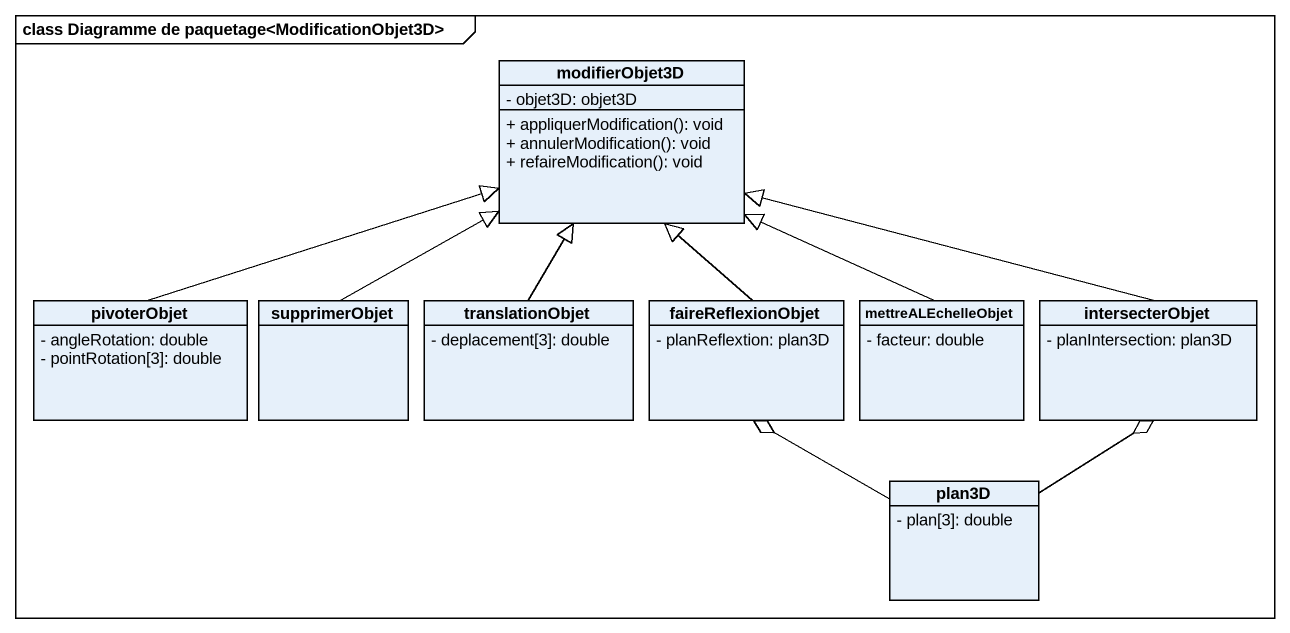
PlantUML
@startuml
mainframe class Diagramme de paquetage<ModificationObjet3D>
hide circle
hide empty members
skinparam classAttributeIconSize 0
class modifierObjet3D {
  - objet3D: objet3D
  + appliquerModification(): void
  + annulerModification(): void
  + refaireModification(): void
}
class pivoterObjet {
  - angleRotation: double
  - pointRotation[3]: double
}
class supprimerObjet
class translationObjet {
  - deplacement[3]: double
}
class faireReflexionObjet {
  - planReflextion: plan3D
}
class mettreALEchelleObjet {
  - facteur: double
}
class intersecterObjet {
  - planIntersection: plan3D
}
class plan3D {
  - plan[3]: double
}
pivoterObjet -right-|> modifierObjet3D
supprimerObjet -up-|> modifierObjet3D
translationObjet -up-|> modifierObjet3D
faireReflexionObjet -up-|> modifierObjet3D
mettreALEchelleObjet -up-|> modifierObjet3D
intersecterObjet -left-|> modifierObjet3D
plan3D -up-o faireReflexionObjet
plan3D -up-o intersecterObjet
@enduml
